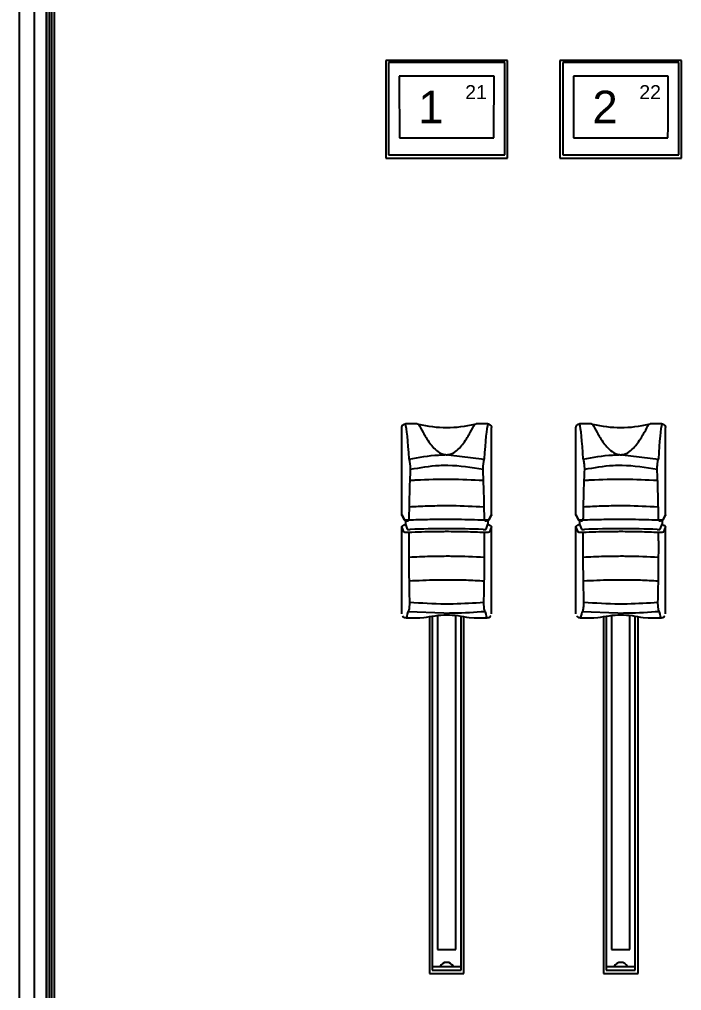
# Model space of a CAD drawing. Header units: inches. Extents: x 1.2 to 43.4, y 1.7 to 28.6.
# Drawn here: x 25.085 to 27.938, y 12.387 to 16.569 of the extents above; entities that cross this region are included whole.
import ezdxf
from ezdxf.enums import TextEntityAlignment as Align

# ---------------------------------------------------------------- set-up
doc = ezdxf.new("R2010")
doc.units = ezdxf.units.IN
doc.header["$MEASUREMENT"] = 0
doc.layers.add('ARTWORK', color=2, linetype='Continuous')
doc.layers.add('OBJECT', color=7, linetype='Continuous')
doc.styles.add('Arial', font='arial.ttf')

msp = doc.modelspace()

# ---------------------------------------------------------------- linework, layer by layer
for p, q in [((25.0851, 9.8028), (25.0851, 19.9162)), ((25.1481, 19.8329), (25.1481, 9.7951)), ((25.2129, 19.7825), (25.2129, 9.8155)), ((25.2003, 19.7624), (25.2003, 9.7951)), ((25.2031, 9.8144), (25.2031, 19.7731)), ((25.2229, 19.7459), (25.2229, 9.8003)), ((25.2349, 19.7194), (25.2349, 9.7979)), ((27.1877, 16.3922), (26.6637, 16.3922)), ((26.6637, 16.3922), (26.6637, 15.9713)), ((27.1877, 15.9713), (27.1877, 16.3922)), ((27.9377, 16.3922), (27.4137, 16.3922)), ((27.4137, 16.3922), (27.4137, 15.9713)), ((27.9377, 15.9713), (27.9377, 16.3922)), ((27.1757, 16.3827), (26.6757, 16.3827)), ((26.6757, 16.3827), (26.6757, 15.9857)), ((27.1757, 15.9857), (27.1757, 16.3827)), ((27.9257, 16.3827), (27.4257, 16.3827)), ((27.4257, 16.3827), (27.4257, 15.9857)), ((27.9257, 15.9857), (27.9257, 16.3827)), ((27.1298, 16.3249), (26.7215, 16.3249)), ((27.8798, 16.3249), (27.4715, 16.3249)), ((26.7223, 16.0586), (27.1291, 16.0586)), ((27.4723, 16.0586), (27.8791, 16.0586)), ((26.6757, 15.9857), (27.1757, 15.9857)), ((27.4257, 15.9857), (27.9257, 15.9857)), ((26.6637, 15.9713), (27.1877, 15.9713)), ((27.4137, 15.9713), (27.9377, 15.9713)), ((26.7327, 14.4356), (26.7327, 14.8117)), ((26.7992, 14.8272), (26.7483, 14.8272)), ((26.7992, 14.8272), (26.8041, 14.8266)), ((27.0472, 14.8266), (27.0521, 14.8272)), ((27.1031, 14.8272), (27.0521, 14.8272)), ((27.1187, 14.4356), (27.1187, 14.8117)), ((27.4827, 14.4356), (27.4827, 14.8117)), ((27.5492, 14.8272), (27.4983, 14.8272)), ((27.5492, 14.8272), (27.5541, 14.8266)), ((27.7972, 14.8266), (27.8021, 14.8272)), ((27.8531, 14.8272), (27.8021, 14.8272)), ((27.8687, 14.4356), (27.8687, 14.8117)), ((26.933, 14.694), (27.0876, 14.6753)), ((27.683, 14.694), (27.8376, 14.6753)), ((26.7327, 14.4356), (26.7422, 14.4165)), ((26.7332, 14.4334), (26.7327, 14.4356)), ((26.7332, 14.4334), (26.7427, 14.4143)), ((27.1086, 14.4143), (27.1181, 14.4334)), ((27.1091, 14.4165), (27.1187, 14.4356)), ((27.1187, 14.4356), (27.1181, 14.4334)), ((27.4827, 14.4356), (27.4922, 14.4165)), ((27.4832, 14.4334), (27.4827, 14.4356)), ((27.4832, 14.4334), (27.4927, 14.4143)), ((27.8586, 14.4143), (27.8681, 14.4334)), ((27.8591, 14.4165), (27.8687, 14.4356)), ((27.8687, 14.4356), (27.8681, 14.4334)), ((26.7327, 14.386), (26.7377, 14.3909)), ((26.7327, 14.0099), (26.7327, 14.386)), ((26.7418, 14.3618), (26.7327, 14.386)), ((26.7377, 14.3909), (26.7427, 14.3909)), ((26.7427, 14.3909), (26.7477, 14.3959)), ((26.7477, 14.4111), (26.7477, 14.3959)), ((26.7477, 14.3959), (26.756, 14.3739)), ((27.0953, 14.3739), (27.1036, 14.3959)), ((27.1036, 14.4112), (27.1036, 14.3959)), ((27.1036, 14.3959), (27.1086, 14.3909)), ((27.1086, 14.3909), (27.1137, 14.3909)), ((27.1187, 14.386), (27.1095, 14.3618)), ((27.1137, 14.3909), (27.1187, 14.386)), ((27.1187, 14.0099), (27.1187, 14.386)), ((27.4827, 14.386), (27.4877, 14.3909)), ((27.4827, 14.0099), (27.4827, 14.386)), ((27.4918, 14.3618), (27.4827, 14.386)), ((27.4877, 14.3909), (27.4927, 14.3909)), ((27.4927, 14.3909), (27.4977, 14.3959)), ((27.4977, 14.4111), (27.4977, 14.3959)), ((27.4977, 14.3959), (27.506, 14.3739)), ((27.8453, 14.3739), (27.8536, 14.3959)), ((27.8536, 14.4112), (27.8536, 14.3959)), ((27.8536, 14.3959), (27.8586, 14.3909)), ((27.8586, 14.3909), (27.8637, 14.3909)), ((27.8687, 14.386), (27.8595, 14.3618)), ((27.8637, 14.3909), (27.8687, 14.386)), ((27.8687, 14.0099), (27.8687, 14.386)), ((26.9137, 14.0117), (26.76, 14.0187)), ((27.6637, 14.0117), (27.51, 14.0187)), ((26.7507, 13.9928), (26.8103, 13.9928)), ((26.8512, 13.9961), (26.8512, 12.4607)), ((26.8632, 13.9976), (26.8632, 12.4751)), ((26.8863, 14.0005), (26.8863, 12.5635)), ((26.965, 12.5635), (26.965, 14.0005)), ((26.9882, 12.4751), (26.9882, 13.9976)), ((27.0002, 12.4607), (27.0002, 13.9961)), ((27.0438, 13.9928), (27.1006, 13.9928)), ((27.5007, 13.9928), (27.5603, 13.9928)), ((27.6012, 13.9961), (27.6012, 12.4607)), ((27.6132, 13.9976), (27.6132, 12.4751)), ((27.6363, 14.0005), (27.6363, 12.5635)), ((27.715, 12.5635), (27.715, 14.0005)), ((27.7382, 12.4751), (27.7382, 13.9976)), ((27.7502, 12.4607), (27.7502, 13.9961)), ((27.7938, 13.9928), (27.8506, 13.9928)), ((26.8863, 12.5635), (26.965, 12.5635)), ((27.6363, 12.5635), (27.715, 12.5635)), ((26.8632, 12.4903), (26.9882, 12.4903)), ((26.8632, 12.4751), (26.9882, 12.4751)), ((27.6132, 12.4903), (27.7382, 12.4903)), ((27.6132, 12.4751), (27.7382, 12.4751)), ((26.8512, 12.4607), (27.0002, 12.4607)), ((27.6012, 12.4607), (27.7502, 12.4607))]:
    msp.add_line(p, q)
for centre, radius, start, end in [((26.9257, 15.3153), 0.5036, 256.0343, 283.9657), ((27.6757, 15.3153), 0.5036, 256.0343, 283.9657), ((26.9694, 14.6799), 0.053, 163.4721, 164.5832), ((26.8819, 14.6799), 0.053, 15.4168, 16.5279), ((27.7194, 14.6799), 0.053, 163.4721, 164.5832), ((27.6319, 14.6799), 0.053, 15.4168, 16.5279), ((26.7472, 14.4165), 0.00494, 180.0311, 206.2194), ((27.1041, 14.4165), 0.00496, 333.7423, 359.9138), ((27.4972, 14.4165), 0.00494, 180.0311, 206.2194), ((27.8541, 14.4165), 0.00496, 333.7423, 359.9138), ((26.9257, 12.4772), 0.0316, 24.5217, 155.4783), ((27.6757, 12.4772), 0.0316, 24.5217, 155.4783)]:
    msp.add_arc(centre, radius, start, end)
for centre, major_axis, ratio, start_param, end_param in [((26.7552, 16.1652), (-0.0041, 1.2708), 0.026272, 1.444754, 1.654753), ((27.0961, 16.1652), (0.0041, 1.2708), 0.026272, 4.628433, 4.838432), ((27.5052, 16.1652), (-0.0041, 1.2708), 0.026272, 1.444754, 1.654753), ((27.8461, 16.1652), (0.0041, 1.2708), 0.026272, 4.628433, 4.838432), ((26.7468, 14.3013), (-0.0033, 0.534), 0.050493, 5.488096, 6.108339), ((27.1045, 14.3013), (0.0033, 0.534), 0.050493, 0.174847, 0.795089), ((27.4968, 14.3013), (-0.0033, 0.534), 0.050493, 5.488096, 6.108339), ((27.8545, 14.3013), (0.0033, 0.534), 0.050493, 0.174847, 0.795089), ((26.766, 14.3739), (0.01, 0), 0.147857, 3.193953, 5.021477), ((26.9257, 14.3043), (0.515, 0), 0.139026, 1.261708, 1.879885), ((27.0854, 14.3739), (0.01, 0), 0.147857, 4.403301, 6.230825), ((27.516, 14.3739), (0.01, 0), 0.147857, 3.193953, 5.021477), ((27.6757, 14.3043), (0.515, 0), 0.139026, 1.261708, 1.879885), ((27.8354, 14.3739), (0.01, 0), 0.147857, 4.403301, 6.230825), ((26.7464, 14.6712), (-0.0042, 0.6784), 0.050817, 3.141275, 3.418792), ((27.1049, 14.6712), (0.0042, 0.6784), 0.050817, 2.864394, 3.141911), ((27.4964, 14.6712), (-0.0042, 0.6784), 0.050817, 3.141275, 3.418792), ((27.8549, 14.6712), (0.0042, 0.6784), 0.050817, 2.864394, 3.141911)]:
    msp.add_ellipse(centre, major_axis=major_axis, ratio=ratio, start_param=start_param, end_param=end_param)
for points, knots in [([(26.7327, 14.8117), (26.7328, 14.8134), (26.7332, 14.8169), (26.7359, 14.8215), (26.7398, 14.825), (26.7442, 14.8269), (26.7471, 14.8271), (26.7483, 14.8272)], [0, 0, 0, 0, 0.214856, 0.429664, 0.644194, 0.85861, 1, 1, 1, 1]), ([(26.8041, 14.8266), (26.8097, 14.8163), (26.8196, 14.7981), (26.8442, 14.7547), (26.8696, 14.7232), (26.8887, 14.706), (26.9071, 14.6971), (26.9157, 14.6955), (26.9186, 14.695)], [0, 0, 0, 0, 0.385236, 0.682535, 0.801561, 0.919708, 0.973705, 1, 1, 1, 1]), ([(26.9327, 14.695), (26.9356, 14.6955), (26.9442, 14.6971), (26.9626, 14.706), (26.9817, 14.7232), (27.0071, 14.7547), (27.0317, 14.7981), (27.0416, 14.8163), (27.0472, 14.8266)], [0, 0, 0, 0, 0.026295, 0.080292, 0.198439, 0.317465, 0.614764, 1, 1, 1, 1]), ([(27.1031, 14.8272), (27.1048, 14.827), (27.1083, 14.8266), (27.113, 14.824), (27.1165, 14.82), (27.1184, 14.8157), (27.1186, 14.8128), (27.1187, 14.8117)], [0, 0, 0, 0, 0.214811, 0.429658, 0.644213, 0.858624, 1, 1, 1, 1]), ([(27.4827, 14.8117), (27.4828, 14.8134), (27.4832, 14.8169), (27.4859, 14.8215), (27.4898, 14.825), (27.4942, 14.8269), (27.4971, 14.8271), (27.4983, 14.8272)], [0, 0, 0, 0, 0.214856, 0.429664, 0.644194, 0.85861, 1, 1, 1, 1]), ([(27.5541, 14.8266), (27.5597, 14.8163), (27.5696, 14.7981), (27.5942, 14.7547), (27.6196, 14.7232), (27.6387, 14.706), (27.6571, 14.6971), (27.6657, 14.6955), (27.6686, 14.695)], [0, 0, 0, 0, 0.385236, 0.682535, 0.801561, 0.919708, 0.973705, 1, 1, 1, 1]), ([(27.6827, 14.695), (27.6856, 14.6955), (27.6942, 14.6971), (27.7126, 14.706), (27.7317, 14.7232), (27.7571, 14.7547), (27.7817, 14.7981), (27.7916, 14.8163), (27.7972, 14.8266)], [0, 0, 0, 0, 0.026295, 0.080292, 0.198439, 0.317465, 0.614764, 1, 1, 1, 1]), ([(27.8531, 14.8272), (27.8548, 14.827), (27.8583, 14.8266), (27.863, 14.824), (27.8665, 14.82), (27.8684, 14.8157), (27.8686, 14.8128), (27.8687, 14.8117)], [0, 0, 0, 0, 0.214811, 0.429658, 0.644213, 0.858624, 1, 1, 1, 1]), ([(26.7638, 14.6753), (26.8057, 14.6832), (26.8567, 14.6928), (26.9091, 14.6938), (26.9183, 14.694)], [0, 0, 0, 0, 0.824173, 1, 1, 1, 1]), ([(26.933, 14.694), (26.9313, 14.6936), (26.9274, 14.6927), (26.9221, 14.6929), (26.9191, 14.6938), (26.9183, 14.694)], [0, 0, 0, 0, 0.349991, 0.834612, 1, 1, 1, 1]), ([(26.9186, 14.695), (26.9224, 14.6947), (26.9271, 14.6944), (26.9318, 14.6949), (26.9327, 14.695)], [0, 0, 0, 0, 0.795067, 1, 1, 1, 1]), ([(27.5138, 14.6753), (27.5557, 14.6832), (27.6067, 14.6928), (27.6591, 14.6938), (27.6683, 14.694)], [0, 0, 0, 0, 0.824173, 1, 1, 1, 1]), ([(27.683, 14.694), (27.6813, 14.6936), (27.6774, 14.6927), (27.6721, 14.6929), (27.6691, 14.6938), (27.6683, 14.694)], [0, 0, 0, 0, 0.349991, 0.834612, 1, 1, 1, 1]), ([(27.6686, 14.695), (27.6724, 14.6947), (27.6771, 14.6944), (27.6818, 14.6949), (27.6827, 14.695)], [0, 0, 0, 0, 0.795067, 1, 1, 1, 1]), ([(26.7638, 14.6753), (26.7643, 14.673), (26.7654, 14.6681), (26.7669, 14.6584), (26.7681, 14.6481), (26.7689, 14.6381), (26.7688, 14.633), (26.7688, 14.6304)], [0, 0, 0, 0, 0.178682, 0.389455, 0.593992, 0.796184, 1, 1, 1, 1]), ([(27.0825, 14.6304), (27.0324, 14.6388), (26.9697, 14.6492), (26.8633, 14.6472), (26.8098, 14.6377), (26.7688, 14.6304)], [0, 0, 0, 0, 0.48183, 0.603063, 1, 1, 1, 1]), ([(27.0825, 14.6304), (27.0825, 14.633), (27.0825, 14.6381), (27.0832, 14.6481), (27.0844, 14.6584), (27.0859, 14.6681), (27.087, 14.673), (27.0876, 14.6753)], [0, 0, 0, 0, 0.203816, 0.406008, 0.610545, 0.821318, 1, 1, 1, 1]), ([(27.5138, 14.6753), (27.5143, 14.673), (27.5154, 14.6681), (27.5169, 14.6584), (27.5181, 14.6481), (27.5189, 14.6381), (27.5188, 14.633), (27.5188, 14.6304)], [0, 0, 0, 0, 0.178682, 0.389455, 0.593992, 0.796184, 1, 1, 1, 1]), ([(27.8325, 14.6304), (27.7824, 14.6388), (27.7197, 14.6492), (27.6133, 14.6472), (27.5598, 14.6377), (27.5188, 14.6304)], [0, 0, 0, 0, 0.48183, 0.603063, 1, 1, 1, 1]), ([(27.8325, 14.6304), (27.8325, 14.633), (27.8325, 14.6381), (27.8332, 14.6481), (27.8344, 14.6584), (27.8359, 14.6681), (27.837, 14.673), (27.8376, 14.6753)], [0, 0, 0, 0, 0.203816, 0.406008, 0.610545, 0.821318, 1, 1, 1, 1]), ([(26.7688, 14.6304), (26.7682, 14.6159), (26.7665, 14.5806), (26.7646, 14.5148), (26.7634, 14.4551), (26.763, 14.4203), (26.7629, 14.414)], [0, 0, 0, 0, 0.23639, 0.574704, 0.922829, 1, 1, 1, 1]), ([(27.0884, 14.414), (27.0882, 14.4315), (27.0875, 14.4777), (27.0858, 14.5537), (27.0837, 14.6032), (27.0825, 14.6304)], [0, 0, 0, 0, 0.2158517, 0.5694068, 1, 1, 1, 1]), ([(27.5188, 14.6304), (27.5182, 14.6159), (27.5165, 14.5806), (27.5146, 14.5148), (27.5134, 14.4551), (27.513, 14.4203), (27.5129, 14.414)], [0, 0, 0, 0, 0.23639, 0.574704, 0.922829, 1, 1, 1, 1]), ([(27.8384, 14.414), (27.8382, 14.4315), (27.8375, 14.4777), (27.8358, 14.5537), (27.8337, 14.6032), (27.8325, 14.6304)], [0, 0, 0, 0, 0.2158517, 0.5694068, 1, 1, 1, 1]), ([(27.0838, 14.5831), (27.0366, 14.5854), (26.9416, 14.59), (26.8383, 14.5872), (26.7823, 14.5841), (26.7732, 14.5835), (26.7673, 14.5831)], [0, 0, 0, 0, 0.45231, 0.909806, 0.941019, 1, 1, 1, 1]), ([(27.8338, 14.5831), (27.7866, 14.5854), (27.6916, 14.59), (27.5883, 14.5872), (27.5323, 14.5841), (27.5232, 14.5835), (27.5173, 14.5831)], [0, 0, 0, 0, 0.45231, 0.909806, 0.941019, 1, 1, 1, 1]), ([(27.0863, 14.4693), (27.0408, 14.4714), (26.9881, 14.4739), (26.9059, 14.4742), (26.8433, 14.4734), (26.7906, 14.4706), (26.7647, 14.4693)], [0, 0, 0, 0, 0.428707, 0.496174, 0.752971, 1, 1, 1, 1]), ([(27.8363, 14.4693), (27.7908, 14.4714), (27.7381, 14.4739), (27.6559, 14.4742), (27.5933, 14.4734), (27.5406, 14.4706), (27.5147, 14.4693)], [0, 0, 0, 0, 0.428707, 0.496174, 0.752971, 1, 1, 1, 1]), ([(26.7422, 14.4165), (26.7425, 14.4162), (26.743, 14.4156), (26.7461, 14.4148), (26.7504, 14.4142), (26.7555, 14.4139), (26.7598, 14.4138), (26.7622, 14.414), (26.7629, 14.414)], [0, 0, 0, 0, 0.18697, 0.374501, 0.560676, 0.743141, 0.921854, 1, 1, 1, 1]), ([(26.7428, 14.4144), (26.7429, 14.414), (26.7433, 14.4133), (26.7443, 14.4124), (26.7453, 14.4118), (26.7464, 14.4114), (26.7481, 14.411), (26.751, 14.4107), (26.7554, 14.4105), (26.759, 14.4104), (26.7609, 14.4105), (26.7614, 14.4106)], [0, 0, 0, 0, 0.050718, 0.110375, 0.16725, 0.230572, 0.338456, 0.559357, 0.74062, 0.930051, 1, 1, 1, 1]), ([(26.7629, 14.414), (26.7893, 14.4148), (26.842, 14.4165), (26.9005, 14.4169), (26.9446, 14.4169), (27.0002, 14.4166), (27.0508, 14.4151), (27.0884, 14.414)], [0, 0, 0, 0, 0.24841, 0.49682, 0.527005, 0.647842, 1, 1, 1, 1]), ([(27.0884, 14.414), (27.0901, 14.4139), (27.0934, 14.4138), (27.0986, 14.414), (27.1032, 14.4144), (27.1068, 14.4151), (27.1087, 14.4159), (27.109, 14.4163), (27.1091, 14.4165)], [0, 0, 0, 0, 0.177018, 0.353991, 0.530707, 0.709637, 0.892201, 1, 1, 1, 1]), ([(27.0901, 14.4106), (27.0906, 14.4105), (27.0925, 14.4104), (27.0961, 14.4105), (27.1003, 14.4107), (27.1032, 14.411), (27.105, 14.4114), (27.1067, 14.4121), (27.108, 14.4132), (27.1084, 14.4141), (27.1085, 14.4144)], [0, 0, 0, 0, 0.070202, 0.259477, 0.445461, 0.643015, 0.772802, 0.873065, 0.956976, 1, 1, 1, 1]), ([(27.4922, 14.4165), (27.4925, 14.4162), (27.493, 14.4156), (27.4961, 14.4148), (27.5004, 14.4142), (27.5055, 14.4139), (27.5098, 14.4138), (27.5122, 14.414), (27.5129, 14.414)], [0, 0, 0, 0, 0.18697, 0.374501, 0.560676, 0.743141, 0.921854, 1, 1, 1, 1]), ([(27.4928, 14.4144), (27.4929, 14.414), (27.4933, 14.4133), (27.4943, 14.4124), (27.4953, 14.4118), (27.4964, 14.4114), (27.4981, 14.411), (27.501, 14.4107), (27.5054, 14.4105), (27.509, 14.4104), (27.5109, 14.4105), (27.5114, 14.4106)], [0, 0, 0, 0, 0.050718, 0.110375, 0.16725, 0.230572, 0.338456, 0.559357, 0.74062, 0.930051, 1, 1, 1, 1]), ([(27.5129, 14.414), (27.5393, 14.4148), (27.592, 14.4165), (27.6505, 14.4169), (27.6946, 14.4169), (27.7502, 14.4166), (27.8008, 14.4151), (27.8384, 14.414)], [0, 0, 0, 0, 0.24841, 0.49682, 0.527005, 0.647842, 1, 1, 1, 1]), ([(27.8384, 14.414), (27.8401, 14.4139), (27.8434, 14.4138), (27.8486, 14.414), (27.8532, 14.4144), (27.8568, 14.4151), (27.8587, 14.4159), (27.859, 14.4163), (27.8591, 14.4165)], [0, 0, 0, 0, 0.177018, 0.353991, 0.530707, 0.709637, 0.892201, 1, 1, 1, 1]), ([(27.8401, 14.4106), (27.8406, 14.4105), (27.8425, 14.4104), (27.8461, 14.4105), (27.8503, 14.4107), (27.8532, 14.411), (27.855, 14.4114), (27.8567, 14.4121), (27.858, 14.4132), (27.8584, 14.4141), (27.8585, 14.4144)], [0, 0, 0, 0, 0.070202, 0.259477, 0.445461, 0.643015, 0.772802, 0.873065, 0.956976, 1, 1, 1, 1]), ([(26.7625, 14.3594), (26.7608, 14.3594), (26.7573, 14.3592), (26.7521, 14.3594), (26.7474, 14.3598), (26.7439, 14.3605), (26.7421, 14.3612), (26.7419, 14.3616), (26.7418, 14.3618)], [0, 0, 0, 0, 0.181493, 0.362968, 0.544416, 0.726223, 0.908504, 1, 1, 1, 1]), ([(26.7625, 14.3594), (26.7624, 14.3259), (26.7623, 14.2628), (26.7632, 14.1606), (26.7646, 14.0958), (26.7654, 14.0596)], [0, 0, 0, 0, 0.33474, 0.629276, 1, 1, 1, 1]), ([(27.0888, 14.3594), (27.0619, 14.3605), (27.0081, 14.3627), (26.9484, 14.3633), (26.9037, 14.3632), (26.849, 14.3628), (26.7993, 14.3609), (26.7625, 14.3594)], [0, 0, 0, 0, 0.252922, 0.505844, 0.535963, 0.656536, 1, 1, 1, 1]), ([(27.0859, 14.0596), (27.0864, 14.0786), (27.0875, 14.1255), (27.0886, 14.2046), (27.0891, 14.2865), (27.0889, 14.3378), (27.0888, 14.3594)], [0, 0, 0, 0, 0.1969487, 0.4861234, 0.7836845, 1, 1, 1, 1]), ([(27.1095, 14.3618), (27.1093, 14.3615), (27.1087, 14.3609), (27.1058, 14.3601), (27.1016, 14.3596), (27.0966, 14.3593), (27.0921, 14.3593), (27.0896, 14.3594), (27.0888, 14.3594)], [0, 0, 0, 0, 0.182819, 0.365724, 0.548454, 0.730718, 0.912494, 1, 1, 1, 1]), ([(27.5125, 14.3594), (27.5108, 14.3594), (27.5073, 14.3592), (27.5021, 14.3594), (27.4974, 14.3598), (27.4939, 14.3605), (27.4921, 14.3612), (27.4919, 14.3616), (27.4918, 14.3618)], [0, 0, 0, 0, 0.181493, 0.362968, 0.544416, 0.726223, 0.908504, 1, 1, 1, 1]), ([(27.5125, 14.3594), (27.5124, 14.3259), (27.5123, 14.2628), (27.5132, 14.1606), (27.5146, 14.0958), (27.5154, 14.0596)], [0, 0, 0, 0, 0.33474, 0.629276, 1, 1, 1, 1]), ([(27.8388, 14.3594), (27.8119, 14.3605), (27.7581, 14.3627), (27.6984, 14.3633), (27.6537, 14.3632), (27.599, 14.3628), (27.5493, 14.3609), (27.5125, 14.3594)], [0, 0, 0, 0, 0.252922, 0.505844, 0.535963, 0.656536, 1, 1, 1, 1]), ([(27.8359, 14.0596), (27.8364, 14.0786), (27.8375, 14.1255), (27.8386, 14.2046), (27.8391, 14.2865), (27.8389, 14.3378), (27.8388, 14.3594)], [0, 0, 0, 0, 0.1969487, 0.4861234, 0.7836845, 1, 1, 1, 1]), ([(27.8595, 14.3618), (27.8593, 14.3615), (27.8587, 14.3609), (27.8558, 14.3601), (27.8516, 14.3596), (27.8466, 14.3593), (27.8421, 14.3593), (27.8396, 14.3594), (27.8388, 14.3594)], [0, 0, 0, 0, 0.182819, 0.365724, 0.548454, 0.730718, 0.912494, 1, 1, 1, 1]), ([(27.0879, 14.2523), (27.0429, 14.2544), (26.9889, 14.2569), (26.91, 14.2571), (26.846, 14.2564), (26.7936, 14.2538), (26.7637, 14.2523)], [0, 0, 0, 0, 0.420317, 0.505079, 0.717721, 1, 1, 1, 1]), ([(27.8379, 14.2523), (27.7929, 14.2544), (27.7389, 14.2569), (27.66, 14.2571), (27.596, 14.2564), (27.5436, 14.2538), (27.5137, 14.2523)], [0, 0, 0, 0, 0.420317, 0.505079, 0.717721, 1, 1, 1, 1]), ([(27.087, 14.1501), (27.0615, 14.1514), (27.0106, 14.1542), (26.9539, 14.155), (26.9107, 14.155), (26.8542, 14.1546), (26.803, 14.152), (26.7646, 14.1501)], [0, 0, 0, 0, 0.24269, 0.485376, 0.515759, 0.637395, 1, 1, 1, 1]), ([(27.837, 14.1501), (27.8115, 14.1514), (27.7606, 14.1542), (27.7039, 14.155), (27.6607, 14.155), (27.6042, 14.1546), (27.553, 14.152), (27.5146, 14.1501)], [0, 0, 0, 0, 0.24269, 0.485376, 0.515759, 0.637395, 1, 1, 1, 1]), ([(26.7654, 14.0596), (26.7654, 14.0571), (26.7655, 14.051), (26.7649, 14.0409), (26.7637, 14.0309), (26.762, 14.0233), (26.7607, 14.0199), (26.7601, 14.0189), (26.76, 14.0187)], [0, 0, 0, 0, 0.155387, 0.362001, 0.574125, 0.787348, 0.968022, 1, 1, 1, 1]), ([(26.7654, 14.0596), (26.8166, 14.0564), (26.8788, 14.0525), (26.9875, 14.0531), (27.0422, 14.0567), (27.0859, 14.0596)], [0, 0, 0, 0, 0.482261, 0.585617, 1, 1, 1, 1]), ([(27.0914, 14.0187), (27.0907, 14.0201), (27.0894, 14.0228), (27.0877, 14.0309), (27.0864, 14.0409), (27.0858, 14.051), (27.0859, 14.0571), (27.0859, 14.0596)], [0, 0, 0, 0, 0.2123336, 0.4256431, 0.6378526, 0.8445506, 1, 1, 1, 1]), ([(27.5154, 14.0596), (27.5154, 14.0571), (27.5155, 14.051), (27.5149, 14.0409), (27.5137, 14.0309), (27.512, 14.0233), (27.5107, 14.0199), (27.5101, 14.0189), (27.51, 14.0187)], [0, 0, 0, 0, 0.155387, 0.362001, 0.574125, 0.787348, 0.968022, 1, 1, 1, 1]), ([(27.5154, 14.0596), (27.5666, 14.0564), (27.6288, 14.0525), (27.7375, 14.0531), (27.7922, 14.0567), (27.8359, 14.0596)], [0, 0, 0, 0, 0.482261, 0.585617, 1, 1, 1, 1]), ([(27.8414, 14.0187), (27.8407, 14.0201), (27.8394, 14.0228), (27.8377, 14.0309), (27.8364, 14.0409), (27.8358, 14.051), (27.8359, 14.0571), (27.8359, 14.0596)], [0, 0, 0, 0, 0.2123336, 0.4256431, 0.6378526, 0.8445506, 1, 1, 1, 1]), ([(27.0914, 14.0187), (27.0464, 14.0156), (26.9957, 14.0121), (26.9436, 14.0117), (26.9376, 14.0117)], [0, 0, 0, 0, 0.886615, 1, 1, 1, 1]), ([(27.8414, 14.0187), (27.7964, 14.0156), (27.7457, 14.0121), (27.6936, 14.0117), (27.6876, 14.0117)], [0, 0, 0, 0, 0.886615, 1, 1, 1, 1]), ([(26.7355, 14.001), (26.7376, 13.9979), (26.7406, 13.9933), (26.7484, 13.9941), (26.7509, 13.9943)], [0, 0, 0, 0, 0.675806, 1, 1, 1, 1]), ([(26.8266, 13.993), (26.8596, 13.9992), (26.9249, 14.0115), (26.9902, 13.9993), (27.0225, 13.9933)], [0, 0, 0, 0, 0.505891, 1, 1, 1, 1]), ([(27.1004, 13.994), (27.1017, 13.9936), (27.1076, 13.9918), (27.1133, 13.9978), (27.1154, 14.0004), (27.1158, 14.001)], [0, 0, 0, 0, 0.18537, 0.830061, 1, 1, 1, 1]), ([(27.4855, 14.001), (27.4876, 13.9979), (27.4906, 13.9933), (27.4984, 13.9941), (27.5009, 13.9943)], [0, 0, 0, 0, 0.675806, 1, 1, 1, 1]), ([(27.5766, 13.993), (27.6096, 13.9992), (27.6749, 14.0115), (27.7402, 13.9993), (27.7725, 13.9933)], [0, 0, 0, 0, 0.505891, 1, 1, 1, 1]), ([(27.8504, 13.994), (27.8517, 13.9936), (27.8576, 13.9918), (27.8633, 13.9978), (27.8654, 14.0004), (27.8658, 14.001)], [0, 0, 0, 0, 0.18537, 0.830061, 1, 1, 1, 1])]:
    msp.add_open_spline(points, degree=3, knots=knots)
at = {"layer": 'OBJECT'}
for p, q in [((26.9137, 14.0117), (26.9376, 14.0117)), ((27.6637, 14.0117), (27.6876, 14.0117)), ((26.8103, 13.9928), (26.8266, 13.993)), ((27.0225, 13.9933), (27.0438, 13.9928)), ((27.5603, 13.9928), (27.5766, 13.993)), ((27.7725, 13.9933), (27.7938, 13.9928))]:
    msp.add_line(p, q, dxfattribs=at)

# ---------------------------------------------------------------- texts
at = {"layer": 'ARTWORK', "style": 'Arial'}
for s, height, p in [('21', 0.06, (27.0521, 16.2258)), ('22', 0.06, (27.8021, 16.2258)), ('1', 0.14, (26.858, 16.1221)), ('2', 0.14, (27.608, 16.1221))]:
    msp.add_text(s, height=height, dxfattribs=at).set_placement(p, align=Align.CENTER)

doc.saveas('drawing.dxf')
